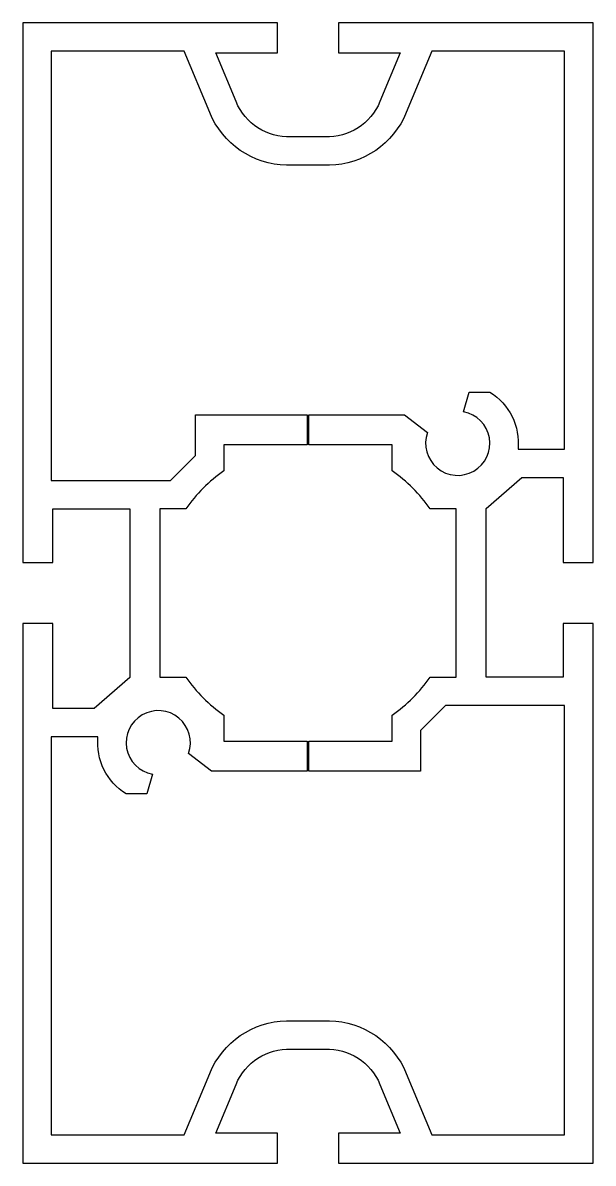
# Model space of a CAD drawing. Header units: millimetres. Extents: x -20.3 to 19.7, y -40.6 to 39.4.
import ezdxf

# ---------------------------------------------------------------- set-up
doc = ezdxf.new("R2010")
doc.units = ezdxf.units.MM
doc.header["$LTSCALE"] = 0.0125
doc.layers.add('Profil', color=7, linetype='Continuous')

msp = doc.modelspace()

# ---------------------------------------------------------------- linework, layer by layer
at = {"layer": 'Profil'}
for points in [[(12.189, -0.625), (12.189, 5.314), (14.694, 7.475), (17.589, 7.475), (17.589, 1.525), (19.689, 1.525), (19.689, 39.375), (1.839, 39.375), (1.839, 37.275), (6.157, 37.275), (4.736, 33.844, -0.314137), (0.883, 31.378), (-1.504, 31.378, -0.314137), (-5.357, 33.844), (-6.778, 37.275), (-2.461, 37.275), (-2.461, 39.375), (-20.311, 39.375), (-20.311, 1.525), (-18.211, 1.525), (-18.211, 5.275), (-12.811, 5.275), (-12.811, -0.625), (-12.811, -6.564), (-15.315, -8.725), (-18.211, -8.725), (-18.211, -2.775), (-20.311, -2.775), (-20.311, -40.625), (-2.461, -40.625), (-2.461, -38.525), (-6.778, -38.525), (-5.357, -35.094, -0.314137), (-1.504, -32.628), (0.883, -32.628, -0.314137), (4.736, -35.094), (6.157, -38.525), (1.839, -38.525), (1.839, -40.625), (19.689, -40.625), (19.689, -2.775), (17.589, -2.775), (17.589, -6.525), (12.189, -6.525)], [(-0.261, -13.125), (-0.261, -11.025), (5.589, -11.025), (5.589, -9.189, 0.091335), (8.254, -6.525), (10.089, -6.525), (10.089, -0.625), (10.089, 5.275), (8.254, 5.275, 0.091335), (5.589, 7.94), (5.589, 9.775), (-0.261, 9.775), (-0.261, 11.875), (6.457, 11.875), (8.069, 10.627, 2.712391), (10.599, 12.088), (10.989, 13.475), (12.448, 13.475, -0.283413), (14.421, 9.475), (17.689, 9.475), (17.689, 37.375), (8.363, 37.375), (6.584, 33.079, -0.296568), (1.189, 29.377), (-0.311, 29.377), (-1.811, 29.377, -0.296568), (-7.205, 33.079), (-8.984, 37.375), (-18.311, 37.375), (-18.311, 7.275), (-9.947, 7.275), (-8.211, 9.011), (-8.211, 11.875), (-0.361, 11.875), (-0.361, 9.775), (-6.211, 9.775), (-6.211, 7.94, 0.091335), (-8.875, 5.275), (-10.711, 5.275), (-10.711, -0.625), (-10.711, -6.525), (-8.875, -6.525, 0.091335), (-6.211, -9.189), (-6.211, -11.025), (-0.361, -11.025), (-0.361, -13.125), (-7.078, -13.125), (-8.69, -11.877, 2.712391), (-11.22, -13.337), (-11.611, -14.725), (-13.069, -14.725, -0.283413), (-15.042, -10.725), (-18.311, -10.725), (-18.311, -38.625), (-8.984, -38.625), (-7.205, -34.329, -0.296568), (-1.811, -30.627), (-0.311, -30.627), (1.189, -30.627, -0.296568), (6.584, -34.329), (8.363, -38.625), (17.689, -38.625), (17.689, -8.525), (9.326, -8.525), (7.589, -10.261), (7.589, -13.125)]]:
    msp.add_lwpolyline(points, format="xyb", close=True, dxfattribs=at)

doc.saveas('drawing.dxf')
